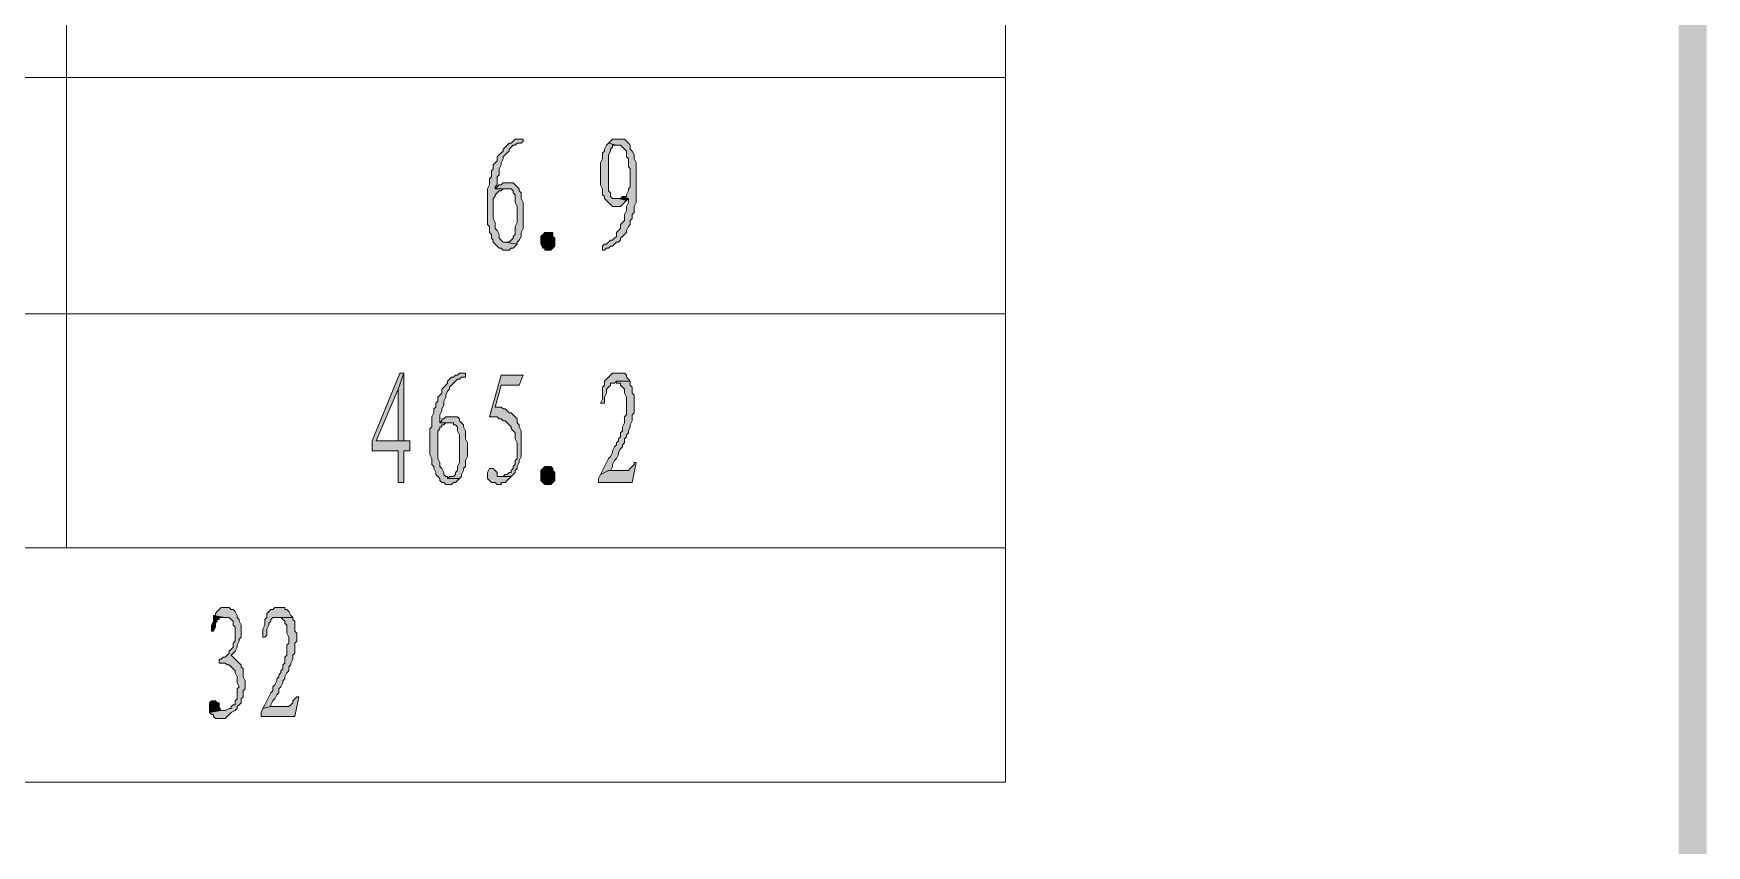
# Model space of a CAD drawing. Header units: millimetres. Extents: x 24 to 410, y 10 to 282.
# Drawn here: x 374.71 to 410.38, y 68.16 to 85.48 of the extents above; entities that cross this region are included whole.
import ezdxf

# ---------------------------------------------------------------- set-up
doc = ezdxf.new("R2010")
doc.units = ezdxf.units.MM

msp = doc.modelspace()

# ---------------------------------------------------------------- hatches: boundary and pattern name
h = msp.add_hatch(color=7)
h.dxf.hatch_style = 2
h.paths.add_polyline_path([(410.379333, 9.652), (409.786667, 281.643667), (410.379333, 282.236333)])
h = msp.add_hatch(color=7)
h.dxf.hatch_style = 2
h.paths.add_polyline_path([(409.786667, 10.244667), (410.379333, 9.652), (409.786667, 281.643667)])
h = msp.add_hatch(color=7)
h.dxf.hatch_style = 2
h.paths.add_polyline_path([(385.148667, 83.227333), (384.979333, 83.227333), (384.937, 83.185), (384.894667, 83.142667), (384.852333, 83.142667), (384.81, 83.100333), (384.767667, 83.058), (384.725333, 83.015667), (384.725333, 82.973333), (384.683, 82.931), (384.640667, 82.888667), (384.598333, 82.846333), (384.598333, 82.761667), (384.556, 82.719333), (384.513667, 82.677), (384.513667, 82.592333), (384.471333, 82.55), (384.471333, 82.423), (384.429, 82.380667), (384.429, 82.253667), (384.386667, 82.169), (384.386667, 82.084333), (384.386667, 81.407), (384.429, 81.364667), (384.429, 81.237667), (384.471333, 81.195333), (384.471333, 81.110667), (384.513667, 81.068333), (384.513667, 81.026), (384.556, 80.983667), (384.598333, 80.941333), (384.640667, 80.899), (384.683, 80.899), (384.725333, 80.856667), (384.852333, 80.856667), (384.894667, 80.899), (384.937, 80.899), (384.979333, 80.941333), (385.021667, 80.983667), (384.767667, 81.026), (384.725333, 81.026), (384.683, 81.068333), (384.640667, 81.110667), (384.640667, 81.195333), (384.598333, 81.28), (384.556, 81.322333), (384.556, 81.449333), (384.513667, 81.534), (384.513667, 81.957333), (384.556, 81.999667), (384.556, 82.042), (384.598333, 82.084333), (384.640667, 82.126667), (384.683, 82.126667), (384.725333, 82.169), (384.852333, 82.169), (384.556, 82.169), (384.556, 82.211333), (384.598333, 82.253667), (384.598333, 82.423), (384.640667, 82.465333), (384.640667, 82.592333), (384.683, 82.677), (384.683, 82.719333), (384.725333, 82.804), (384.725333, 82.846333), (384.767667, 82.888667), (384.81, 82.931), (384.852333, 82.973333), (384.852333, 83.015667), (384.894667, 83.058), (384.937, 83.100333), (384.979333, 83.100333), (385.021667, 83.142667), (385.106333, 83.142667), (385.148667, 83.185)])
h = msp.add_hatch(color=7)
h.dxf.hatch_style = 2
h.paths.add_polyline_path([(386.969, 83.142667), (386.926667, 83.100333), (386.884333, 83.015667), (386.884333, 82.973333), (386.842, 82.931), (386.842, 82.804), (386.799667, 82.719333), (386.799667, 82.253667), (386.842, 82.169), (386.842, 82.042), (386.884333, 81.999667), (386.884333, 81.957333), (386.926667, 81.915), (386.969, 81.872667), (387.011333, 81.830333), (387.053667, 81.788), (387.096, 81.788), (387.180667, 81.788), (387.223, 81.788), (387.265333, 81.830333), (387.307667, 81.872667), (387.35, 81.915), (387.180667, 81.957333), (387.053667, 81.957333), (387.011333, 81.999667), (387.011333, 82.084333), (386.969, 82.126667), (386.969, 82.888667), (387.011333, 82.973333), (387.011333, 83.015667), (387.053667, 83.058), (387.053667, 83.100333), (387.096, 83.100333), (387.138333, 83.100333)])
h = msp.add_hatch(color=7)
h.dxf.hatch_style = 2
h.paths.add_polyline_path([(387.180667, 83.227333), (387.053667, 83.227333), (387.011333, 83.185), (386.969, 83.142667), (387.138333, 83.100333), (387.223, 83.100333), (387.265333, 83.058), (387.307667, 83.015667), (387.35, 82.973333), (387.35, 82.846333), (387.392333, 82.804), (387.392333, 82.634667), (387.434667, 82.592333), (387.434667, 82.211333), (387.392333, 82.169), (387.392333, 82.126667), (387.35, 82.042), (387.35, 81.999667), (387.265333, 81.999667), (387.392333, 81.957333), (387.392333, 81.872667), (387.35, 81.788), (387.35, 81.703333), (387.307667, 81.618667), (387.307667, 81.491667), (387.265333, 81.449333), (387.223, 81.407), (387.223, 81.322333), (387.180667, 81.28), (387.138333, 81.237667), (387.138333, 81.153), (387.096, 81.110667), (387.053667, 81.068333), (387.011333, 81.068333), (386.969, 81.026), (386.926667, 80.983667), (386.884333, 80.983667), (386.842, 80.941333), (386.842, 80.856667), (386.884333, 80.856667), (386.926667, 80.899), (386.969, 80.899), (387.011333, 80.941333), (387.053667, 80.941333), (387.096, 80.983667), (387.138333, 81.026), (387.180667, 81.026), (387.223, 81.068333), (387.223, 81.110667), (387.265333, 81.153), (387.307667, 81.195333), (387.35, 81.237667), (387.35, 81.28), (387.392333, 81.364667), (387.434667, 81.407), (387.434667, 81.491667), (387.477, 81.534), (387.477, 81.618667), (387.519333, 81.661), (387.519333, 81.788), (387.561667, 81.872667), (387.561667, 82.719333), (387.519333, 82.804), (387.519333, 82.888667), (387.477, 82.973333), (387.434667, 83.015667), (387.434667, 83.100333), (387.392333, 83.142667), (387.35, 83.185), (387.307667, 83.227333)])
h = msp.add_hatch(color=7)
h.dxf.hatch_style = 2
h.paths.add_polyline_path([(384.852333, 82.296), (384.725333, 82.296), (384.683, 82.253667), (384.640667, 82.253667), (384.598333, 82.211333), (384.556, 82.169), (384.894667, 82.169), (384.937, 82.126667), (384.937, 82.084333), (384.979333, 82.042), (384.979333, 81.872667), (385.021667, 81.788), (385.021667, 81.449333), (384.979333, 81.364667), (384.979333, 81.237667), (384.979333, 81.195333), (384.937, 81.153), (384.937, 81.110667), (384.894667, 81.068333), (384.852333, 81.026), (384.767667, 81.026), (385.021667, 80.983667), (385.021667, 81.026), (385.064, 81.068333), (385.106333, 81.153), (385.106333, 81.237667), (385.148667, 81.322333), (385.148667, 81.872667), (385.106333, 81.957333), (385.106333, 82.084333), (385.064, 82.126667), (385.064, 82.169), (385.021667, 82.211333), (384.979333, 82.253667), (384.937, 82.296)])
h = msp.add_hatch(color=7)
h.dxf.hatch_style = 2
h.paths.add_polyline_path([(387.265333, 81.999667), (387.223, 81.957333), (387.180667, 81.957333), (387.35, 81.915), (387.392333, 81.957333)])
h = msp.add_hatch(color=7)
h.dxf.hatch_style = 2
h.paths.add_polyline_path([(385.741333, 80.856667), (385.614333, 80.856667), (385.614333, 80.899), (385.572, 80.899), (385.529667, 80.983667), (385.529667, 81.153), (385.572, 81.195333), (385.614333, 81.237667), (385.783667, 81.237667), (385.783667, 81.153), (385.826, 81.110667), (385.826, 80.941333), (385.783667, 80.899)])
h = msp.add_hatch(color=7)
h.dxf.hatch_style = 2
h.paths.add_polyline_path([(382.608667, 78.232), (382.524, 78.232), (381.931333, 76.792667), (381.931333, 76.581), (382.481667, 76.581), (382.481667, 75.903667), (382.608667, 75.903667), (382.608667, 76.581), (382.735667, 76.581), (382.735667, 76.792667), (382.608667, 76.792667), (382.016, 76.792667), (382.481667, 77.893333)])
h = msp.add_hatch(color=7)
h.dxf.hatch_style = 2
h.paths.add_polyline_path([(382.608667, 78.232), (382.481667, 77.893333), (382.481667, 76.792667), (382.016, 76.792667), (382.608667, 76.792667)])
h = msp.add_hatch(color=7)
h.dxf.hatch_style = 2
h.paths.add_polyline_path([(383.921, 78.232), (383.794, 78.232), (383.751667, 78.189667), (383.709333, 78.189667), (383.667, 78.147333), (383.624667, 78.147333), (383.582333, 78.105), (383.54, 78.062667), (383.54, 78.020333), (383.497667, 77.978), (383.455333, 77.935667), (383.413, 77.893333), (383.413, 77.808667), (383.370667, 77.766333), (383.328333, 77.724), (383.328333, 77.639333), (383.286, 77.597), (383.286, 77.512333), (383.243667, 77.47), (383.243667, 77.385333), (383.201333, 77.300667), (383.201333, 77.173667), (383.201333, 77.089), (383.159, 77.046667), (383.159, 76.496333), (383.201333, 76.411667), (383.201333, 76.284667), (383.243667, 76.242333), (383.243667, 76.2), (383.286, 76.115333), (383.286, 76.073), (383.328333, 76.030667), (383.370667, 75.988333), (383.370667, 75.946), (383.413, 75.903667), (383.455333, 75.903667), (383.497667, 75.861333), (383.624667, 75.861333), (383.667, 75.903667), (383.709333, 75.903667), (383.751667, 75.946), (383.794, 75.988333), (383.54, 75.988333), (383.54, 76.030667), (383.497667, 76.030667), (383.455333, 76.073), (383.455333, 76.115333), (383.413, 76.2), (383.370667, 76.242333), (383.370667, 76.327), (383.328333, 76.411667), (383.328333, 77.004333), (383.370667, 77.046667), (383.370667, 77.089), (383.413, 77.089), (383.413, 77.131333), (383.455333, 77.131333), (383.497667, 77.173667), (383.624667, 77.173667), (383.370667, 77.173667), (383.370667, 77.343), (383.413, 77.427667), (383.413, 77.47), (383.455333, 77.554667), (383.455333, 77.639333), (383.497667, 77.724), (383.497667, 77.766333), (383.54, 77.851), (383.582333, 77.893333), (383.582333, 77.935667), (383.624667, 77.978), (383.667, 78.020333), (383.709333, 78.062667), (383.751667, 78.105), (383.794, 78.105), (383.836333, 78.147333), (383.921, 78.147333)])
h = msp.add_hatch(color=7)
h.dxf.hatch_style = 2
h.paths.add_polyline_path([(385.148667, 78.189667), (384.683, 78.189667), (384.429, 77.300667), (384.598333, 77.300667), (384.640667, 77.258333), (384.683, 77.258333), (384.725333, 77.216), (384.767667, 77.216), (384.81, 77.173667), (384.852333, 77.131333), (384.894667, 77.089), (384.894667, 77.046667), (384.937, 77.004333), (384.979333, 76.962), (384.979333, 76.835), (385.021667, 76.750333), (385.021667, 76.411667), (384.979333, 76.369333), (384.979333, 76.284667), (384.937, 76.242333), (384.937, 76.2), (384.894667, 76.157667), (384.894667, 76.115333), (384.852333, 76.115333), (384.81, 76.073), (384.767667, 76.073), (384.725333, 76.030667), (384.598333, 76.030667), (384.894667, 76.030667), (384.937, 76.073), (384.979333, 76.115333), (384.979333, 76.157667), (385.021667, 76.2), (385.021667, 76.242333), (385.064, 76.327), (385.064, 76.369333), (385.106333, 76.454), (385.106333, 77.004333), (385.064, 77.089), (385.064, 77.131333), (385.021667, 77.173667), (385.021667, 77.258333), (384.979333, 77.300667), (384.937, 77.343), (384.894667, 77.385333), (384.852333, 77.385333), (384.81, 77.427667), (384.767667, 77.47), (384.725333, 77.47), (384.683, 77.512333), (384.556, 77.512333), (384.683, 77.978), (385.064, 77.978)])
h = msp.add_hatch(color=7)
h.dxf.hatch_style = 2
h.paths.add_polyline_path([(387.180667, 78.232), (387.053667, 78.232), (387.011333, 78.189667), (386.969, 78.147333), (386.926667, 78.105), (386.884333, 78.062667), (386.884333, 77.978), (386.842, 77.935667), (386.842, 77.681667), (386.799667, 77.597), (386.884333, 77.597), (386.884333, 77.639333), (386.884333, 77.724), (386.926667, 77.808667), (386.926667, 77.893333), (386.969, 77.935667), (387.011333, 77.978), (387.011333, 78.020333), (387.096, 78.020333), (387.138333, 78.062667), (387.434667, 78.062667), (387.392333, 78.105), (387.35, 78.147333), (387.35, 78.189667), (387.307667, 78.232)])
h = msp.add_hatch(color=7)
h.dxf.hatch_style = 2
h.paths.add_polyline_path([(387.434667, 78.062667), (387.138333, 78.062667), (387.138333, 78.020333), (387.223, 78.020333), (387.223, 77.978), (387.265333, 77.935667), (387.307667, 77.893333), (387.307667, 77.808667), (387.35, 77.724), (387.35, 77.343), (387.307667, 77.300667), (387.307667, 77.173667), (387.265333, 77.089), (387.265333, 77.004333), (387.223, 76.962), (387.223, 76.877333), (387.180667, 76.835), (387.180667, 76.792667), (387.138333, 76.750333), (387.138333, 76.708), (387.096, 76.665667), (387.053667, 76.581), (387.053667, 76.538667), (387.011333, 76.454), (386.969, 76.411667), (386.926667, 76.327), (386.884333, 76.242333), (386.842, 76.157667), (386.799667, 76.073), (386.969, 76.157667), (387.011333, 76.157667), (387.053667, 76.242333), (387.053667, 76.284667), (387.096, 76.369333), (387.138333, 76.411667), (387.180667, 76.496333), (387.180667, 76.538667), (387.223, 76.623333), (387.265333, 76.665667), (387.265333, 76.708), (387.307667, 76.750333), (387.307667, 76.835), (387.35, 76.877333), (387.35, 76.919667), (387.392333, 76.962), (387.392333, 77.004333), (387.434667, 77.089), (387.434667, 77.131333), (387.477, 77.216), (387.477, 77.343), (387.519333, 77.385333), (387.519333, 77.766333), (387.477, 77.808667), (387.477, 77.935667), (387.434667, 77.978)])
h = msp.add_hatch(color=7)
h.dxf.hatch_style = 2
h.paths.add_polyline_path([(383.667, 77.300667), (383.497667, 77.300667), (383.455333, 77.258333), (383.413, 77.258333), (383.413, 77.216), (383.370667, 77.173667), (383.667, 77.173667), (383.667, 77.131333), (383.709333, 77.131333), (383.751667, 77.089), (383.751667, 77.004333), (383.794, 76.919667), (383.794, 76.327), (383.751667, 76.242333), (383.751667, 76.2), (383.751667, 76.157667), (383.709333, 76.115333), (383.709333, 76.073), (383.667, 76.030667), (383.582333, 76.030667), (383.54, 75.988333), (383.794, 75.988333), (383.836333, 76.030667), (383.836333, 76.073), (383.878667, 76.157667), (383.878667, 76.2), (383.921, 76.242333), (383.921, 76.369333), (383.963333, 76.454), (383.963333, 76.750333), (383.921, 76.835), (383.921, 77.004333), (383.878667, 77.089), (383.878667, 77.131333), (383.836333, 77.173667), (383.794, 77.216), (383.794, 77.258333), (383.751667, 77.300667)])
h = msp.add_hatch(color=7)
h.dxf.hatch_style = 2
h.paths.add_polyline_path([(384.471333, 76.2), (384.429, 76.2), (384.386667, 76.115333), (384.386667, 75.988333), (384.429, 75.946), (384.471333, 75.903667), (384.556, 75.903667), (384.598333, 75.861333), (384.683, 75.861333), (384.683, 75.903667), (384.767667, 75.903667), (384.81, 75.946), (384.852333, 75.988333), (384.894667, 76.030667), (384.598333, 76.030667), (384.598333, 76.115333), (384.556, 76.157667), (384.513667, 76.2)])
h = msp.add_hatch(color=7)
h.dxf.hatch_style = 2
h.paths.add_polyline_path([(385.741333, 75.861333), (385.614333, 75.861333), (385.572, 75.903667), (385.529667, 75.946), (385.529667, 76.157667), (385.572, 76.2), (385.614333, 76.242333), (385.741333, 76.242333), (385.783667, 76.2), (385.783667, 76.157667), (385.826, 76.115333), (385.826, 75.946), (385.783667, 75.903667)])
h = msp.add_hatch(color=7)
h.dxf.hatch_style = 2
h.paths.add_polyline_path([(387.561667, 76.327), (387.519333, 76.327), (387.519333, 76.284667), (387.477, 76.242333), (387.434667, 76.2), (387.392333, 76.157667), (386.969, 76.157667), (386.799667, 76.073), (386.757333, 75.988333), (386.757333, 75.903667), (387.477, 75.903667)])
h = msp.add_hatch(color=7)
h.dxf.hatch_style = 2
h.paths.add_polyline_path([(378.841, 73.236667), (378.714, 73.236667), (378.671667, 73.194333), (378.629333, 73.152), (378.587, 73.109667), (378.587, 73.067333), (378.544667, 73.067333), (378.798667, 73.025), (378.883333, 73.025), (378.925667, 72.982667), (378.968, 72.940333), (378.968, 72.855667), (379.010333, 72.813333), (379.010333, 72.517), (378.968, 72.474667), (378.968, 72.39), (378.925667, 72.347667), (378.883333, 72.305333), (378.883333, 72.263), (378.841, 72.220667), (378.798667, 72.178333), (378.756333, 72.178333), (378.714, 72.136), (378.671667, 72.136), (378.671667, 72.051333), (378.798667, 72.051333), (378.841, 72.009), (378.883333, 72.009), (378.925667, 71.966667), (378.968, 71.924333), (379.010333, 71.882), (379.010333, 71.839667), (379.052667, 71.755), (379.052667, 71.628), (379.095, 71.543333), (379.052667, 71.501), (379.052667, 71.289333), (379.010333, 71.247), (379.010333, 71.162333), (378.968, 71.162333), (378.925667, 71.12), (378.925667, 71.077667), (378.883333, 71.077667), (378.798667, 71.035333), (378.714, 71.035333), (378.46, 70.993), (378.502333, 70.950667), (378.544667, 70.950667), (378.544667, 70.908333), (378.587, 70.866), (378.798667, 70.866), (378.841, 70.908333), (378.883333, 70.950667), (378.925667, 70.993), (379.010333, 71.035333), (379.052667, 71.077667), (379.052667, 71.12), (379.095, 71.162333), (379.137333, 71.204667), (379.137333, 71.289333), (379.179667, 71.331667), (379.179667, 71.458667), (379.222, 71.501), (379.222, 71.670333), (379.179667, 71.755), (379.179667, 71.924333), (379.137333, 71.966667), (379.137333, 72.009), (379.095, 72.051333), (379.052667, 72.093667), (379.010333, 72.136), (378.968, 72.178333), (378.925667, 72.220667), (378.968, 72.263), (379.010333, 72.305333), (379.052667, 72.39), (379.052667, 72.432333), (379.095, 72.517), (379.095, 72.559333), (379.137333, 72.601667), (379.137333, 72.855667), (379.095, 72.940333), (379.095, 72.982667), (379.052667, 73.025), (379.052667, 73.067333), (379.010333, 73.152), (378.968, 73.194333), (378.925667, 73.194333), (378.883333, 73.236667)])
h = msp.add_hatch(color=7)
h.dxf.hatch_style = 2
h.paths.add_polyline_path([(379.984, 73.236667), (379.857, 73.236667), (379.814667, 73.194333), (379.772333, 73.194333), (379.73, 73.152), (379.687667, 73.109667), (379.687667, 73.025), (379.645333, 72.982667), (379.645333, 72.855667), (379.603, 72.771), (379.603, 72.601667), (379.645333, 72.601667), (379.687667, 72.644), (379.687667, 72.771), (379.73, 72.855667), (379.73, 72.898), (379.772333, 72.940333), (379.772333, 72.982667), (379.814667, 73.025), (379.857, 73.025), (379.899333, 73.025), (380.238, 73.025), (380.195667, 73.067333), (380.153333, 73.152), (380.111, 73.194333), (380.068667, 73.194333), (380.068667, 73.236667)])
h = msp.add_hatch(color=7)
h.dxf.hatch_style = 2
h.paths.add_polyline_path([(378.544667, 73.067333), (378.544667, 72.940333), (378.502333, 72.855667), (378.502333, 72.728667), (378.544667, 72.728667), (378.587, 72.813333), (378.587, 72.898), (378.629333, 72.940333), (378.629333, 72.982667), (378.671667, 72.982667), (378.671667, 73.025), (378.714, 73.025), (378.798667, 73.025)])
h = msp.add_hatch(color=7)
h.dxf.hatch_style = 2
h.paths.add_polyline_path([(380.238, 73.025), (379.899333, 73.025), (379.941667, 73.025), (379.984, 73.025), (380.026333, 72.982667), (380.068667, 72.940333), (380.068667, 72.898), (380.111, 72.855667), (380.111, 72.686333), (380.153333, 72.601667), (380.153333, 72.474667), (380.111, 72.432333), (380.111, 72.220667), (380.068667, 72.178333), (380.068667, 72.051333), (380.026333, 72.009), (380.026333, 71.924333), (379.984, 71.882), (379.984, 71.839667), (379.941667, 71.797333), (379.941667, 71.755), (379.899333, 71.712667), (379.899333, 71.670333), (379.857, 71.585667), (379.814667, 71.543333), (379.814667, 71.458667), (379.772333, 71.416333), (379.73, 71.331667), (379.687667, 71.247), (379.645333, 71.162333), (379.603, 71.077667), (379.772333, 71.12), (379.772333, 71.162333), (379.814667, 71.247), (379.857, 71.289333), (379.899333, 71.374), (379.941667, 71.416333), (379.941667, 71.501), (379.984, 71.543333), (380.026333, 71.628), (380.026333, 71.670333), (380.068667, 71.712667), (380.068667, 71.755), (380.111, 71.839667), (380.153333, 71.882), (380.153333, 71.966667), (380.195667, 72.009), (380.195667, 72.051333), (380.238, 72.136), (380.238, 72.220667), (380.280333, 72.263), (380.280333, 72.474667), (380.322667, 72.517), (380.322667, 72.686333), (380.280333, 72.728667), (380.280333, 72.940333), (380.238, 72.982667)])
h = msp.add_hatch(color=7)
h.dxf.hatch_style = 2
h.paths.add_polyline_path([(378.544667, 71.247), (378.502333, 71.247), (378.46, 71.204667), (378.46, 70.993), (378.714, 71.035333), (378.671667, 71.12), (378.671667, 71.204667), (378.629333, 71.204667), (378.587, 71.247)])
h = msp.add_hatch(color=7)
h.dxf.hatch_style = 2
h.paths.add_polyline_path([(380.365, 71.331667), (380.322667, 71.331667), (380.280333, 71.289333), (380.238, 71.247), (380.238, 71.204667), (380.195667, 71.162333), (380.153333, 71.12), (379.772333, 71.12), (379.603, 71.077667), (379.560667, 70.993), (379.560667, 70.908333), (380.280333, 70.908333)])

# ---------------------------------------------------------------- linework, layer by layer
at = {"color": 7, "lineweight": 0}
for points in [[(284.437667, 134.535333), (395.435667, 134.535333), (395.435667, 69.511333), (284.437667, 69.511333)], [(385.148667, 83.227333), (384.979333, 83.227333), (384.937, 83.185), (384.894667, 83.142667), (384.852333, 83.142667), (384.81, 83.100333), (384.767667, 83.058), (384.725333, 83.015667), (384.725333, 82.973333), (384.683, 82.931), (384.640667, 82.888667), (384.598333, 82.846333), (384.598333, 82.761667), (384.556, 82.719333), (384.513667, 82.677), (384.513667, 82.592333), (384.471333, 82.55), (384.471333, 82.423), (384.429, 82.380667), (384.429, 82.253667), (384.386667, 82.169), (384.386667, 82.084333), (384.386667, 81.407), (384.429, 81.364667), (384.429, 81.237667), (384.471333, 81.195333), (384.471333, 81.110667), (384.513667, 81.068333), (384.513667, 81.026), (384.556, 80.983667), (384.598333, 80.941333), (384.640667, 80.899), (384.683, 80.899), (384.725333, 80.856667), (384.852333, 80.856667), (384.894667, 80.899), (384.937, 80.899), (384.979333, 80.941333), (385.021667, 80.983667), (384.767667, 81.026), (384.725333, 81.026), (384.683, 81.068333), (384.640667, 81.110667), (384.640667, 81.195333), (384.598333, 81.28), (384.556, 81.322333), (384.556, 81.449333), (384.513667, 81.534), (384.513667, 81.957333), (384.556, 81.999667), (384.556, 82.042), (384.598333, 82.084333), (384.640667, 82.126667), (384.683, 82.126667), (384.725333, 82.169), (384.852333, 82.169), (384.556, 82.169), (384.556, 82.211333), (384.598333, 82.253667), (384.598333, 82.423), (384.640667, 82.465333), (384.640667, 82.592333), (384.683, 82.677), (384.683, 82.719333), (384.725333, 82.804), (384.725333, 82.846333), (384.767667, 82.888667), (384.81, 82.931), (384.852333, 82.973333), (384.852333, 83.015667), (384.894667, 83.058), (384.937, 83.100333), (384.979333, 83.100333), (385.021667, 83.142667), (385.106333, 83.142667), (385.148667, 83.185)], [(386.969, 83.142667), (386.926667, 83.100333), (386.884333, 83.015667), (386.884333, 82.973333), (386.842, 82.931), (386.842, 82.804), (386.799667, 82.719333), (386.799667, 82.253667), (386.842, 82.169), (386.842, 82.042), (386.884333, 81.999667), (386.884333, 81.957333), (386.926667, 81.915), (386.969, 81.872667), (387.011333, 81.830333), (387.053667, 81.788), (387.096, 81.788), (387.180667, 81.788), (387.223, 81.788), (387.265333, 81.830333), (387.307667, 81.872667), (387.35, 81.915), (387.180667, 81.957333), (387.053667, 81.957333), (387.011333, 81.999667), (387.011333, 82.084333), (386.969, 82.126667), (386.969, 82.888667), (387.011333, 82.973333), (387.011333, 83.015667), (387.053667, 83.058), (387.053667, 83.100333), (387.096, 83.100333), (387.138333, 83.100333)], [(387.180667, 83.227333), (387.053667, 83.227333), (387.011333, 83.185), (386.969, 83.142667), (387.138333, 83.100333), (387.223, 83.100333), (387.265333, 83.058), (387.307667, 83.015667), (387.35, 82.973333), (387.35, 82.846333), (387.392333, 82.804), (387.392333, 82.634667), (387.434667, 82.592333), (387.434667, 82.211333), (387.392333, 82.169), (387.392333, 82.126667), (387.35, 82.042), (387.35, 81.999667), (387.265333, 81.999667), (387.392333, 81.957333), (387.392333, 81.872667), (387.35, 81.788), (387.35, 81.703333), (387.307667, 81.618667), (387.307667, 81.491667), (387.265333, 81.449333), (387.223, 81.407), (387.223, 81.322333), (387.180667, 81.28), (387.138333, 81.237667), (387.138333, 81.153), (387.096, 81.110667), (387.053667, 81.068333), (387.011333, 81.068333), (386.969, 81.026), (386.926667, 80.983667), (386.884333, 80.983667), (386.842, 80.941333), (386.842, 80.856667), (386.884333, 80.856667), (386.926667, 80.899), (386.969, 80.899), (387.011333, 80.941333), (387.053667, 80.941333), (387.096, 80.983667), (387.138333, 81.026), (387.180667, 81.026), (387.223, 81.068333), (387.223, 81.110667), (387.265333, 81.153), (387.307667, 81.195333), (387.35, 81.237667), (387.35, 81.28), (387.392333, 81.364667), (387.434667, 81.407), (387.434667, 81.491667), (387.477, 81.534), (387.477, 81.618667), (387.519333, 81.661), (387.519333, 81.788), (387.561667, 81.872667), (387.561667, 82.719333), (387.519333, 82.804), (387.519333, 82.888667), (387.477, 82.973333), (387.434667, 83.015667), (387.434667, 83.100333), (387.392333, 83.142667), (387.35, 83.185), (387.307667, 83.227333)], [(384.852333, 82.296), (384.725333, 82.296), (384.683, 82.253667), (384.640667, 82.253667), (384.598333, 82.211333), (384.556, 82.169), (384.894667, 82.169), (384.937, 82.126667), (384.937, 82.084333), (384.979333, 82.042), (384.979333, 81.872667), (385.021667, 81.788), (385.021667, 81.449333), (384.979333, 81.364667), (384.979333, 81.237667), (384.979333, 81.195333), (384.937, 81.153), (384.937, 81.110667), (384.894667, 81.068333), (384.852333, 81.026), (384.767667, 81.026), (385.021667, 80.983667), (385.021667, 81.026), (385.064, 81.068333), (385.106333, 81.153), (385.106333, 81.237667), (385.148667, 81.322333), (385.148667, 81.872667), (385.106333, 81.957333), (385.106333, 82.084333), (385.064, 82.126667), (385.064, 82.169), (385.021667, 82.211333), (384.979333, 82.253667), (384.937, 82.296)], [(387.265333, 81.999667), (387.223, 81.957333), (387.180667, 81.957333), (387.35, 81.915), (387.392333, 81.957333)], [(385.741333, 80.856667), (385.614333, 80.856667), (385.614333, 80.899), (385.572, 80.899), (385.529667, 80.983667), (385.529667, 81.153), (385.572, 81.195333), (385.614333, 81.237667), (385.783667, 81.237667), (385.783667, 81.153), (385.826, 81.110667), (385.826, 80.941333), (385.783667, 80.899)], [(382.608667, 78.232), (382.524, 78.232), (381.931333, 76.792667), (381.931333, 76.581), (382.481667, 76.581), (382.481667, 75.903667), (382.608667, 75.903667), (382.608667, 76.581), (382.735667, 76.581), (382.735667, 76.792667), (382.608667, 76.792667), (382.016, 76.792667), (382.481667, 77.893333)], [(382.608667, 78.232), (382.481667, 77.893333), (382.481667, 76.792667), (382.016, 76.792667), (382.608667, 76.792667)], [(383.921, 78.232), (383.794, 78.232), (383.751667, 78.189667), (383.709333, 78.189667), (383.667, 78.147333), (383.624667, 78.147333), (383.582333, 78.105), (383.54, 78.062667), (383.54, 78.020333), (383.497667, 77.978), (383.455333, 77.935667), (383.413, 77.893333), (383.413, 77.808667), (383.370667, 77.766333), (383.328333, 77.724), (383.328333, 77.639333), (383.286, 77.597), (383.286, 77.512333), (383.243667, 77.47), (383.243667, 77.385333), (383.201333, 77.300667), (383.201333, 77.173667), (383.201333, 77.089), (383.159, 77.046667), (383.159, 76.496333), (383.201333, 76.411667), (383.201333, 76.284667), (383.243667, 76.242333), (383.243667, 76.2), (383.286, 76.115333), (383.286, 76.073), (383.328333, 76.030667), (383.370667, 75.988333), (383.370667, 75.946), (383.413, 75.903667), (383.455333, 75.903667), (383.497667, 75.861333), (383.624667, 75.861333), (383.667, 75.903667), (383.709333, 75.903667), (383.751667, 75.946), (383.794, 75.988333), (383.54, 75.988333), (383.54, 76.030667), (383.497667, 76.030667), (383.455333, 76.073), (383.455333, 76.115333), (383.413, 76.2), (383.370667, 76.242333), (383.370667, 76.327), (383.328333, 76.411667), (383.328333, 77.004333), (383.370667, 77.046667), (383.370667, 77.089), (383.413, 77.089), (383.413, 77.131333), (383.455333, 77.131333), (383.497667, 77.173667), (383.624667, 77.173667), (383.370667, 77.173667), (383.370667, 77.343), (383.413, 77.427667), (383.413, 77.47), (383.455333, 77.554667), (383.455333, 77.639333), (383.497667, 77.724), (383.497667, 77.766333), (383.54, 77.851), (383.582333, 77.893333), (383.582333, 77.935667), (383.624667, 77.978), (383.667, 78.020333), (383.709333, 78.062667), (383.751667, 78.105), (383.794, 78.105), (383.836333, 78.147333), (383.921, 78.147333)], [(385.148667, 78.189667), (384.683, 78.189667), (384.429, 77.300667), (384.598333, 77.300667), (384.640667, 77.258333), (384.683, 77.258333), (384.725333, 77.216), (384.767667, 77.216), (384.81, 77.173667), (384.852333, 77.131333), (384.894667, 77.089), (384.894667, 77.046667), (384.937, 77.004333), (384.979333, 76.962), (384.979333, 76.835), (385.021667, 76.750333), (385.021667, 76.411667), (384.979333, 76.369333), (384.979333, 76.284667), (384.937, 76.242333), (384.937, 76.2), (384.894667, 76.157667), (384.894667, 76.115333), (384.852333, 76.115333), (384.81, 76.073), (384.767667, 76.073), (384.725333, 76.030667), (384.598333, 76.030667), (384.894667, 76.030667), (384.937, 76.073), (384.979333, 76.115333), (384.979333, 76.157667), (385.021667, 76.2), (385.021667, 76.242333), (385.064, 76.327), (385.064, 76.369333), (385.106333, 76.454), (385.106333, 77.004333), (385.064, 77.089), (385.064, 77.131333), (385.021667, 77.173667), (385.021667, 77.258333), (384.979333, 77.300667), (384.937, 77.343), (384.894667, 77.385333), (384.852333, 77.385333), (384.81, 77.427667), (384.767667, 77.47), (384.725333, 77.47), (384.683, 77.512333), (384.556, 77.512333), (384.683, 77.978), (385.064, 77.978)], [(387.180667, 78.232), (387.053667, 78.232), (387.011333, 78.189667), (386.969, 78.147333), (386.926667, 78.105), (386.884333, 78.062667), (386.884333, 77.978), (386.842, 77.935667), (386.842, 77.681667), (386.799667, 77.597), (386.884333, 77.597), (386.884333, 77.639333), (386.884333, 77.724), (386.926667, 77.808667), (386.926667, 77.893333), (386.969, 77.935667), (387.011333, 77.978), (387.011333, 78.020333), (387.096, 78.020333), (387.138333, 78.062667), (387.434667, 78.062667), (387.392333, 78.105), (387.35, 78.147333), (387.35, 78.189667), (387.307667, 78.232)], [(387.434667, 78.062667), (387.138333, 78.062667), (387.138333, 78.020333), (387.223, 78.020333), (387.223, 77.978), (387.265333, 77.935667), (387.307667, 77.893333), (387.307667, 77.808667), (387.35, 77.724), (387.35, 77.343), (387.307667, 77.300667), (387.307667, 77.173667), (387.265333, 77.089), (387.265333, 77.004333), (387.223, 76.962), (387.223, 76.877333), (387.180667, 76.835), (387.180667, 76.792667), (387.138333, 76.750333), (387.138333, 76.708), (387.096, 76.665667), (387.053667, 76.581), (387.053667, 76.538667), (387.011333, 76.454), (386.969, 76.411667), (386.926667, 76.327), (386.884333, 76.242333), (386.842, 76.157667), (386.799667, 76.073), (386.969, 76.157667), (387.011333, 76.157667), (387.053667, 76.242333), (387.053667, 76.284667), (387.096, 76.369333), (387.138333, 76.411667), (387.180667, 76.496333), (387.180667, 76.538667), (387.223, 76.623333), (387.265333, 76.665667), (387.265333, 76.708), (387.307667, 76.750333), (387.307667, 76.835), (387.35, 76.877333), (387.35, 76.919667), (387.392333, 76.962), (387.392333, 77.004333), (387.434667, 77.089), (387.434667, 77.131333), (387.477, 77.216), (387.477, 77.343), (387.519333, 77.385333), (387.519333, 77.766333), (387.477, 77.808667), (387.477, 77.935667), (387.434667, 77.978)], [(383.667, 77.300667), (383.497667, 77.300667), (383.455333, 77.258333), (383.413, 77.258333), (383.413, 77.216), (383.370667, 77.173667), (383.667, 77.173667), (383.667, 77.131333), (383.709333, 77.131333), (383.751667, 77.089), (383.751667, 77.004333), (383.794, 76.919667), (383.794, 76.327), (383.751667, 76.242333), (383.751667, 76.2), (383.751667, 76.157667), (383.709333, 76.115333), (383.709333, 76.073), (383.667, 76.030667), (383.582333, 76.030667), (383.54, 75.988333), (383.794, 75.988333), (383.836333, 76.030667), (383.836333, 76.073), (383.878667, 76.157667), (383.878667, 76.2), (383.921, 76.242333), (383.921, 76.369333), (383.963333, 76.454), (383.963333, 76.750333), (383.921, 76.835), (383.921, 77.004333), (383.878667, 77.089), (383.878667, 77.131333), (383.836333, 77.173667), (383.794, 77.216), (383.794, 77.258333), (383.751667, 77.300667)], [(384.471333, 76.2), (384.429, 76.2), (384.386667, 76.115333), (384.386667, 75.988333), (384.429, 75.946), (384.471333, 75.903667), (384.556, 75.903667), (384.598333, 75.861333), (384.683, 75.861333), (384.683, 75.903667), (384.767667, 75.903667), (384.81, 75.946), (384.852333, 75.988333), (384.894667, 76.030667), (384.598333, 76.030667), (384.598333, 76.115333), (384.556, 76.157667), (384.513667, 76.2)], [(385.741333, 75.861333), (385.614333, 75.861333), (385.572, 75.903667), (385.529667, 75.946), (385.529667, 76.157667), (385.572, 76.2), (385.614333, 76.242333), (385.741333, 76.242333), (385.783667, 76.2), (385.783667, 76.157667), (385.826, 76.115333), (385.826, 75.946), (385.783667, 75.903667)], [(387.561667, 76.327), (387.519333, 76.327), (387.519333, 76.284667), (387.477, 76.242333), (387.434667, 76.2), (387.392333, 76.157667), (386.969, 76.157667), (386.799667, 76.073), (386.757333, 75.988333), (386.757333, 75.903667), (387.477, 75.903667)], [(378.841, 73.236667), (378.714, 73.236667), (378.671667, 73.194333), (378.629333, 73.152), (378.587, 73.109667), (378.587, 73.067333), (378.544667, 73.067333), (378.798667, 73.025), (378.883333, 73.025), (378.925667, 72.982667), (378.968, 72.940333), (378.968, 72.855667), (379.010333, 72.813333), (379.010333, 72.517), (378.968, 72.474667), (378.968, 72.39), (378.925667, 72.347667), (378.883333, 72.305333), (378.883333, 72.263), (378.841, 72.220667), (378.798667, 72.178333), (378.756333, 72.178333), (378.714, 72.136), (378.671667, 72.136), (378.671667, 72.051333), (378.798667, 72.051333), (378.841, 72.009), (378.883333, 72.009), (378.925667, 71.966667), (378.968, 71.924333), (379.010333, 71.882), (379.010333, 71.839667), (379.052667, 71.755), (379.052667, 71.628), (379.095, 71.543333), (379.052667, 71.501), (379.052667, 71.289333), (379.010333, 71.247), (379.010333, 71.162333), (378.968, 71.162333), (378.925667, 71.12), (378.925667, 71.077667), (378.883333, 71.077667), (378.798667, 71.035333), (378.714, 71.035333), (378.46, 70.993), (378.502333, 70.950667), (378.544667, 70.950667), (378.544667, 70.908333), (378.587, 70.866), (378.798667, 70.866), (378.841, 70.908333), (378.883333, 70.950667), (378.925667, 70.993), (379.010333, 71.035333), (379.052667, 71.077667), (379.052667, 71.12), (379.095, 71.162333), (379.137333, 71.204667), (379.137333, 71.289333), (379.179667, 71.331667), (379.179667, 71.458667), (379.222, 71.501), (379.222, 71.670333), (379.179667, 71.755), (379.179667, 71.924333), (379.137333, 71.966667), (379.137333, 72.009), (379.095, 72.051333), (379.052667, 72.093667), (379.010333, 72.136), (378.968, 72.178333), (378.925667, 72.220667), (378.968, 72.263), (379.010333, 72.305333), (379.052667, 72.39), (379.052667, 72.432333), (379.095, 72.517), (379.095, 72.559333), (379.137333, 72.601667), (379.137333, 72.855667), (379.095, 72.940333), (379.095, 72.982667), (379.052667, 73.025), (379.052667, 73.067333), (379.010333, 73.152), (378.968, 73.194333), (378.925667, 73.194333), (378.883333, 73.236667)], [(379.984, 73.236667), (379.857, 73.236667), (379.814667, 73.194333), (379.772333, 73.194333), (379.73, 73.152), (379.687667, 73.109667), (379.687667, 73.025), (379.645333, 72.982667), (379.645333, 72.855667), (379.603, 72.771), (379.603, 72.601667), (379.645333, 72.601667), (379.687667, 72.644), (379.687667, 72.771), (379.73, 72.855667), (379.73, 72.898), (379.772333, 72.940333), (379.772333, 72.982667), (379.814667, 73.025), (379.857, 73.025), (379.899333, 73.025), (380.238, 73.025), (380.195667, 73.067333), (380.153333, 73.152), (380.111, 73.194333), (380.068667, 73.194333), (380.068667, 73.236667)], [(378.544667, 73.067333), (378.544667, 72.940333), (378.502333, 72.855667), (378.502333, 72.728667), (378.544667, 72.728667), (378.587, 72.813333), (378.587, 72.898), (378.629333, 72.940333), (378.629333, 72.982667), (378.671667, 72.982667), (378.671667, 73.025), (378.714, 73.025), (378.798667, 73.025)], [(380.238, 73.025), (379.899333, 73.025), (379.941667, 73.025), (379.984, 73.025), (380.026333, 72.982667), (380.068667, 72.940333), (380.068667, 72.898), (380.111, 72.855667), (380.111, 72.686333), (380.153333, 72.601667), (380.153333, 72.474667), (380.111, 72.432333), (380.111, 72.220667), (380.068667, 72.178333), (380.068667, 72.051333), (380.026333, 72.009), (380.026333, 71.924333), (379.984, 71.882), (379.984, 71.839667), (379.941667, 71.797333), (379.941667, 71.755), (379.899333, 71.712667), (379.899333, 71.670333), (379.857, 71.585667), (379.814667, 71.543333), (379.814667, 71.458667), (379.772333, 71.416333), (379.73, 71.331667), (379.687667, 71.247), (379.645333, 71.162333), (379.603, 71.077667), (379.772333, 71.12), (379.772333, 71.162333), (379.814667, 71.247), (379.857, 71.289333), (379.899333, 71.374), (379.941667, 71.416333), (379.941667, 71.501), (379.984, 71.543333), (380.026333, 71.628), (380.026333, 71.670333), (380.068667, 71.712667), (380.068667, 71.755), (380.111, 71.839667), (380.153333, 71.882), (380.153333, 71.966667), (380.195667, 72.009), (380.195667, 72.051333), (380.238, 72.136), (380.238, 72.220667), (380.280333, 72.263), (380.280333, 72.474667), (380.322667, 72.517), (380.322667, 72.686333), (380.280333, 72.728667), (380.280333, 72.940333), (380.238, 72.982667)], [(378.544667, 71.247), (378.502333, 71.247), (378.46, 71.204667), (378.46, 70.993), (378.714, 71.035333), (378.671667, 71.12), (378.671667, 71.204667), (378.629333, 71.204667), (378.587, 71.247)], [(380.365, 71.331667), (380.322667, 71.331667), (380.280333, 71.289333), (380.238, 71.247), (380.238, 71.204667), (380.195667, 71.162333), (380.153333, 71.12), (379.772333, 71.12), (379.603, 71.077667), (379.560667, 70.993), (379.560667, 70.908333), (380.280333, 70.908333)]]:
    msp.add_lwpolyline(points, close=True, dxfattribs=at)
for points in [[(375.412, 134.535333), (375.412, 74.506667)], [(284.437667, 84.539667), (395.435667, 84.539667)], [(284.437667, 79.502), (395.435667, 79.502)], [(284.437667, 74.506667), (395.435667, 74.506667)]]:
    msp.add_lwpolyline(points, dxfattribs=at)

doc.saveas('drawing.dxf')
